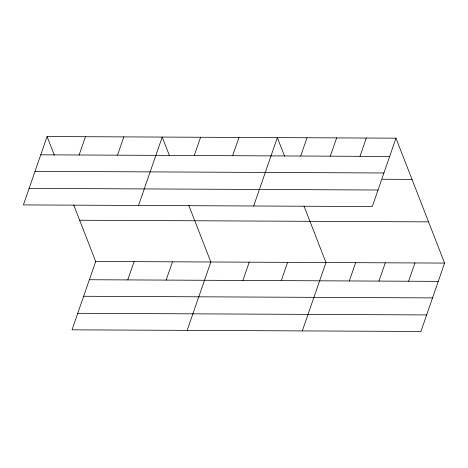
<?xml version="1.0" encoding="UTF-8"?>
<svg xmlns="http://www.w3.org/2000/svg" width="468" height="468" viewBox="0 0 468 468"><rect width="100%" height="100%" fill="white"/><g stroke="black" fill="none" stroke-linecap="round" stroke-linejoin="round"><path stroke-width="0.7" d="M47.081 136.533L23.4 204.914L372.3 206.546L395.975 138.171L47.081 136.533L54.323 155.154M79.127 154.996L85.457 136.714M117.503 155.177L123.839 136.896M73.716 204.966L95.7 261.454L72.025 329.829L420.919 331.467L444.6 263.086L395.975 138.171M138.534 205.452L162.215 137.071L169.463 155.692M127.752 279.911L134.082 261.63M194.261 155.534L200.591 137.253M166.128 280.092L172.458 261.811M232.643 155.715L238.972 137.434M187.159 330.367L210.84 261.992L188.85 205.505M253.674 205.99L277.349 137.615L284.597 156.23M242.886 280.455L249.216 262.174M300.678 156.031L307.008 137.75M281.268 280.63L287.598 262.349M330.332 156.172L336.662 137.89M359.991 156.312L366.321 138.031M302.299 330.911L325.974 262.53L303.989 206.043M349.303 280.952L355.633 262.671M378.957 281.092L385.287 262.811M408.611 281.227L414.946 262.946M40.745 154.814L389.645 156.452M35.024 171.346L383.924 172.984M382.368 179.256L412.021 179.39M29.127 188.382L378.021 190.014M79.654 220.229L428.553 221.867M95.7 261.454L444.6 263.086M89.37 279.735L438.27 281.367M83.649 296.267L432.543 297.9M77.746 313.297L426.646 314.935"/></g></svg>
